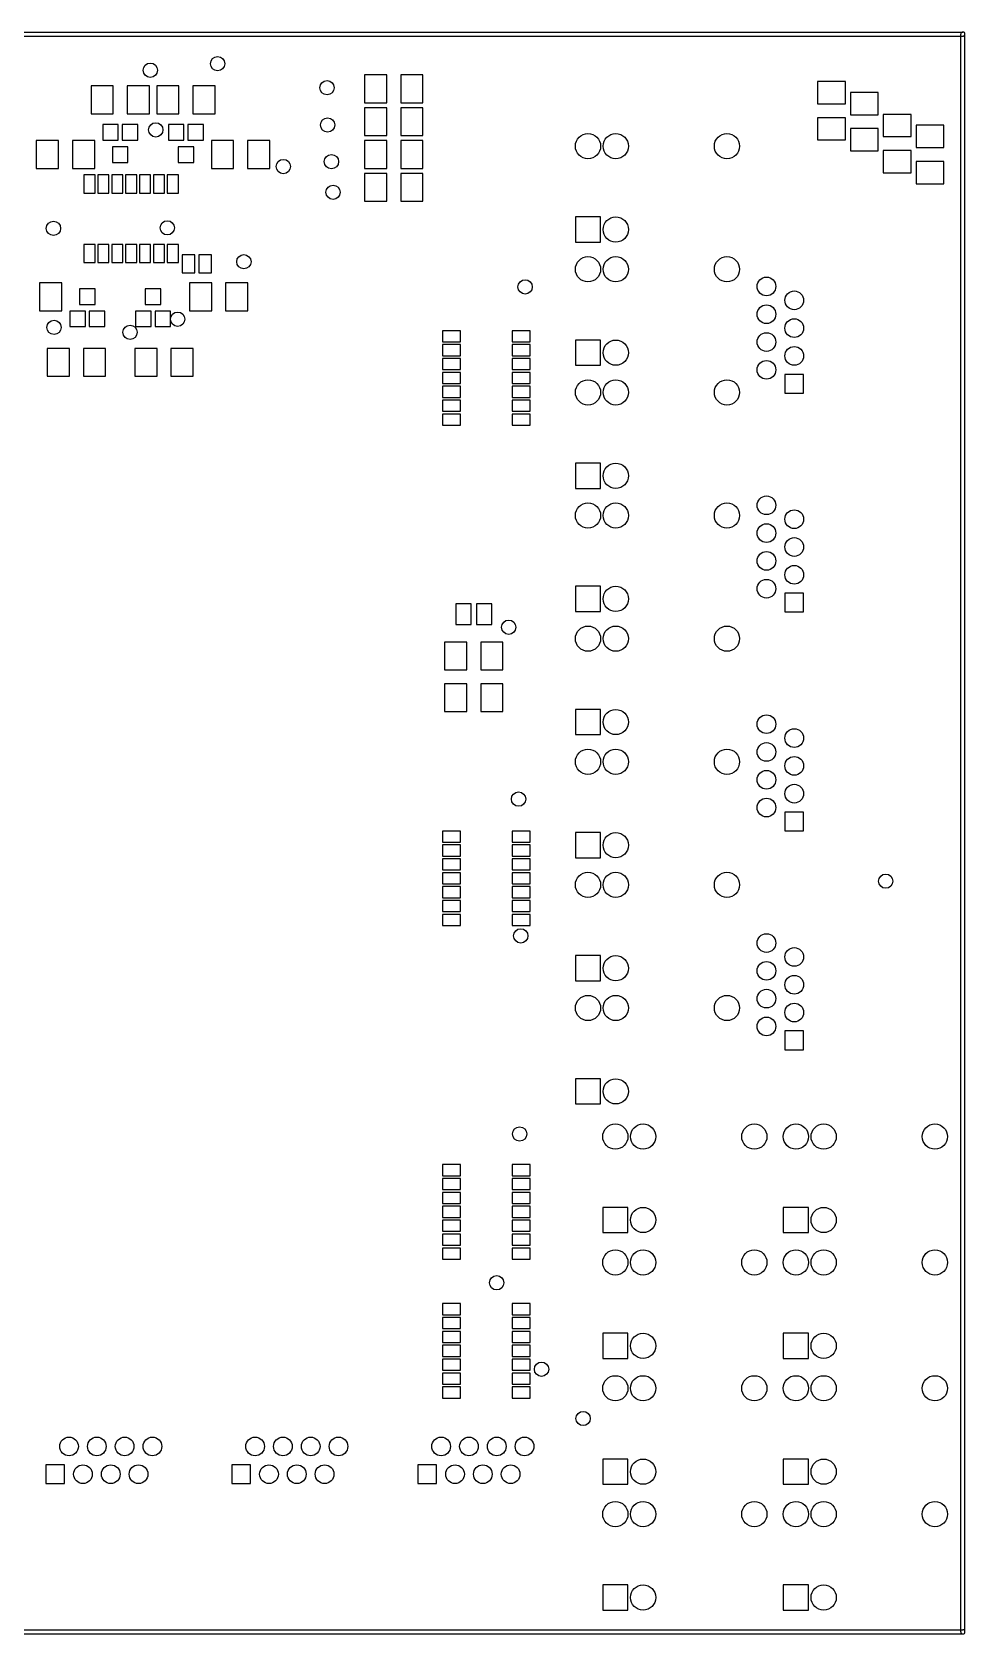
# Model space of a CAD drawing. Extents: x 25909 to 94169, y 14485 to 72115.
# Drawn here: x 60608 to 94169, y 14485 to 72115 of the extents above; entities that cross this region are included whole.
import ezdxf

# ---------------------------------------------------------------- set-up
doc = ezdxf.new("R2010")
doc.units = 0
doc.layers.add('BLACK', color=1, linetype='CONTINUOUS')

msp = doc.modelspace()

# ---------------------------------------------------------------- linework, layer by layer
at = {"layer": 'BLACK'}
for p, q in [((27165, 72115), (94093, 72115)), ((94019, 14560), (94019, 72040)), ((94169, 14560), (94169, 72040)), ((27165, 71965), (94093, 71965)), ((72572, 70572), (72572, 69572)), ((73372, 70572), (72572, 70572)), ((73372, 69572), (73372, 70572)), ((73872, 70572), (73872, 69572)), ((74672, 70572), (73872, 70572)), ((74672, 69572), (74672, 70572)), ((89870, 70334), (88870, 70334)), ((88870, 70334), (88870, 69534)), ((89870, 69534), (89870, 70334)), ((62729, 70178), (62729, 69178)), ((63529, 70178), (62729, 70178)), ((63529, 69178), (63529, 70178)), ((64029, 70178), (64029, 69178)), ((64829, 70178), (64029, 70178)), ((64829, 69178), (64829, 70178)), ((65092, 70178), (65092, 69178)), ((65892, 70178), (65092, 70178)), ((65892, 69178), (65892, 70178)), ((66392, 70178), (66392, 69178)), ((67192, 70178), (66392, 70178)), ((67192, 69178), (67192, 70178)), ((91051, 69940), (90051, 69940)), ((90051, 69940), (90051, 69140)), ((91051, 69140), (91051, 69940)), ((62729, 69178), (63529, 69178)), ((64029, 69178), (64829, 69178)), ((65092, 69178), (65892, 69178)), ((66392, 69178), (67192, 69178)), ((72572, 69572), (73372, 69572)), ((72572, 69390), (72572, 68390)), ((73372, 69390), (72572, 69390)), ((73372, 68390), (73372, 69390)), ((73872, 69572), (74672, 69572)), ((73872, 69390), (73872, 68390)), ((74672, 69390), (73872, 69390)), ((74672, 68390), (74672, 69390)), ((88870, 69534), (89870, 69534)), ((63149, 68783), (63149, 68223)), ((63709, 68783), (63149, 68783)), ((63709, 68223), (63709, 68783)), ((63849, 68783), (63849, 68223)), ((64409, 68783), (63849, 68783)), ((64409, 68223), (64409, 68783)), ((65512, 68783), (65512, 68223)), ((66072, 68783), (65512, 68783)), ((66072, 68223), (66072, 68783)), ((66212, 68783), (66212, 68223)), ((66772, 68783), (66212, 68783)), ((66772, 68223), (66772, 68783)), ((89870, 69034), (88870, 69034)), ((88870, 69034), (88870, 68234)), ((89870, 68234), (89870, 69034)), ((90051, 69140), (91051, 69140)), ((91051, 68640), (90051, 68640)), ((90051, 68640), (90051, 67840)), ((91051, 67840), (91051, 68640)), ((92232, 69153), (91232, 69153)), ((91232, 69153), (91232, 68353)), ((92232, 68353), (92232, 69153)), ((93413, 68759), (92413, 68759)), ((92413, 68759), (92413, 67959)), ((93413, 67959), (93413, 68759)), ((61561, 68209), (60761, 68209)), ((60761, 68209), (60761, 67209)), ((61561, 67209), (61561, 68209)), ((62861, 68209), (62061, 68209)), ((62061, 68209), (62061, 67209)), ((62861, 67209), (62861, 68209)), ((63149, 68223), (63709, 68223)), ((63849, 68223), (64409, 68223)), ((65512, 68223), (66072, 68223)), ((66212, 68223), (66772, 68223)), ((67060, 68209), (67060, 67209)), ((67860, 68209), (67060, 68209)), ((67860, 67209), (67860, 68209)), ((68360, 68209), (68360, 67209)), ((69160, 68209), (68360, 68209)), ((69160, 67209), (69160, 68209)), ((72572, 68390), (73372, 68390)), ((72572, 68209), (72572, 67209)), ((73372, 68209), (72572, 68209)), ((73372, 67209), (73372, 68209)), ((73872, 68390), (74672, 68390)), ((73872, 68209), (73872, 67209)), ((74672, 68209), (73872, 68209)), ((74672, 67209), (74672, 68209)), ((88870, 68234), (89870, 68234)), ((91232, 68353), (92232, 68353)), ((63499, 67983), (63499, 67423)), ((64059, 67983), (63499, 67983)), ((64059, 67423), (64059, 67983)), ((65862, 67983), (65862, 67423)), ((66422, 67983), (65862, 67983)), ((66422, 67423), (66422, 67983)), ((90051, 67840), (91051, 67840)), ((92232, 67853), (91232, 67853)), ((91232, 67853), (91232, 67053)), ((92232, 67053), (92232, 67853)), ((92413, 67959), (93413, 67959)), ((93413, 67459), (92413, 67459)), ((92413, 67459), (92413, 66659)), ((93413, 66659), (93413, 67459)), ((60761, 67209), (61561, 67209)), ((62061, 67209), (62861, 67209)), ((62873, 66972), (62473, 66972)), ((62473, 66972), (62473, 66322)), ((62873, 66322), (62873, 66972)), ((63373, 66972), (62973, 66972)), ((62973, 66972), (62973, 66322)), ((63373, 66322), (63373, 66972)), ((63873, 66972), (63473, 66972)), ((63473, 66972), (63473, 66322)), ((63499, 67423), (64059, 67423)), ((63873, 66322), (63873, 66972)), ((64373, 66972), (63973, 66972)), ((63973, 66972), (63973, 66322)), ((64373, 66322), (64373, 66972)), ((64873, 66972), (64473, 66972)), ((64473, 66972), (64473, 66322)), ((64873, 66322), (64873, 66972)), ((65373, 66972), (64973, 66972)), ((64973, 66972), (64973, 66322)), ((65373, 66322), (65373, 66972)), ((65873, 66972), (65473, 66972)), ((65473, 66972), (65473, 66322)), ((65862, 67423), (66422, 67423)), ((65873, 66322), (65873, 66972)), ((67060, 67209), (67860, 67209)), ((68360, 67209), (69160, 67209)), ((72572, 67209), (73372, 67209)), ((72572, 67028), (72572, 66028)), ((73372, 67028), (72572, 67028)), ((73372, 66028), (73372, 67028)), ((73872, 67209), (74672, 67209)), ((73872, 67028), (73872, 66028)), ((74672, 67028), (73872, 67028)), ((74672, 66028), (74672, 67028)), ((91232, 67053), (92232, 67053)), ((62473, 66322), (62873, 66322)), ((62973, 66322), (63373, 66322)), ((63473, 66322), (63873, 66322)), ((63973, 66322), (64373, 66322)), ((64473, 66322), (64873, 66322)), ((64973, 66322), (65373, 66322)), ((65473, 66322), (65873, 66322)), ((92413, 66659), (93413, 66659)), ((72572, 66028), (73372, 66028)), ((73872, 66028), (74672, 66028)), ((81061, 65463), (80153, 65463)), ((80153, 65463), (80153, 64555)), ((81061, 64555), (81061, 65463)), ((80153, 64555), (81061, 64555)), ((62873, 64472), (62473, 64472)), ((62473, 64472), (62473, 63822)), ((62873, 63822), (62873, 64472)), ((63373, 64472), (62973, 64472)), ((62973, 64472), (62973, 63822)), ((63373, 63822), (63373, 64472)), ((63873, 64472), (63473, 64472)), ((63473, 64472), (63473, 63822)), ((63873, 63822), (63873, 64472)), ((64373, 64472), (63973, 64472)), ((63973, 64472), (63973, 63822)), ((64373, 63822), (64373, 64472)), ((64873, 64472), (64473, 64472)), ((64473, 64472), (64473, 63822)), ((64873, 63822), (64873, 64472)), ((65373, 64472), (64973, 64472)), ((64973, 64472), (64973, 63822)), ((65373, 63822), (65373, 64472)), ((65873, 64472), (65473, 64472)), ((65473, 64472), (65473, 63822)), ((65873, 63822), (65873, 64472)), ((66460, 64097), (66010, 64097)), ((66010, 64097), (66010, 63447)), ((66460, 63447), (66460, 64097)), ((67060, 64097), (66610, 64097)), ((66610, 64097), (66610, 63447)), ((67060, 63447), (67060, 64097)), ((62473, 63822), (62873, 63822)), ((62973, 63822), (63373, 63822)), ((63473, 63822), (63873, 63822)), ((63973, 63822), (64373, 63822)), ((64473, 63822), (64873, 63822)), ((64973, 63822), (65373, 63822)), ((65473, 63822), (65873, 63822)), ((66010, 63447), (66460, 63447)), ((66610, 63447), (67060, 63447)), ((61680, 63091), (60880, 63091)), ((60880, 63091), (60880, 62091)), ((61680, 62091), (61680, 63091)), ((62878, 62877), (62318, 62877)), ((62318, 62877), (62318, 62317)), ((62878, 62317), (62878, 62877)), ((65241, 62877), (64681, 62877)), ((64681, 62877), (64681, 62317)), ((65241, 62317), (65241, 62877)), ((66273, 63091), (66273, 62091)), ((67073, 63091), (66273, 63091)), ((67073, 62091), (67073, 63091)), ((67573, 63091), (67573, 62091)), ((68373, 63091), (67573, 63091)), ((68373, 62091), (68373, 63091)), ((62318, 62317), (62878, 62317)), ((64681, 62317), (65241, 62317)), ((60880, 62091), (61680, 62091)), ((62528, 62077), (61968, 62077)), ((61968, 62077), (61968, 61517)), ((62528, 61517), (62528, 62077)), ((63228, 62077), (62668, 62077)), ((62668, 62077), (62668, 61517)), ((63228, 61517), (63228, 62077)), ((64891, 62077), (64331, 62077)), ((64331, 62077), (64331, 61517)), ((64891, 61517), (64891, 62077)), ((65591, 62077), (65031, 62077)), ((65031, 62077), (65031, 61517)), ((65591, 61517), (65591, 62077)), ((66273, 62091), (67073, 62091)), ((67573, 62091), (68373, 62091)), ((61968, 61517), (62528, 61517)), ((62668, 61517), (63228, 61517)), ((64331, 61517), (64891, 61517)), ((65031, 61517), (65591, 61517)), ((76025, 61370), (75375, 61370)), ((75375, 61370), (75375, 60970)), ((76025, 60970), (76025, 61370)), ((78525, 61370), (77875, 61370)), ((77875, 61370), (77875, 60970)), ((78525, 60970), (78525, 61370)), ((61955, 60729), (61155, 60729)), ((61155, 60729), (61155, 59729)), ((61955, 59729), (61955, 60729)), ((63255, 60729), (62455, 60729)), ((62455, 60729), (62455, 59729)), ((63255, 59729), (63255, 60729)), ((65104, 60729), (64304, 60729)), ((64304, 60729), (64304, 59729)), ((65104, 59729), (65104, 60729)), ((66404, 60729), (65604, 60729)), ((65604, 60729), (65604, 59729)), ((66404, 59729), (66404, 60729)), ((75375, 60970), (76025, 60970)), ((76025, 60870), (75375, 60870)), ((75375, 60870), (75375, 60470)), ((76025, 60470), (76025, 60870)), ((77875, 60970), (78525, 60970)), ((78525, 60870), (77875, 60870)), ((77875, 60870), (77875, 60470)), ((78525, 60470), (78525, 60870)), ((81061, 61034), (80153, 61034)), ((80153, 61034), (80153, 60126)), ((81061, 60126), (81061, 61034)), ((75375, 60470), (76025, 60470)), ((76025, 60370), (75375, 60370)), ((75375, 60370), (75375, 59970)), ((75375, 59970), (76025, 59970)), ((76025, 59970), (76025, 60370)), ((77875, 60470), (78525, 60470)), ((78525, 60370), (77875, 60370)), ((77875, 60370), (77875, 59970)), ((77875, 59970), (78525, 59970)), ((78525, 59970), (78525, 60370)), ((80153, 60126), (81061, 60126)), ((61155, 59729), (61955, 59729)), ((62455, 59729), (63255, 59729)), ((64304, 59729), (65104, 59729)), ((65604, 59729), (66404, 59729)), ((76025, 59870), (75375, 59870)), ((75375, 59870), (75375, 59470)), ((75375, 59470), (76025, 59470)), ((76025, 59370), (75375, 59370)), ((75375, 59370), (75375, 58970)), ((76025, 59470), (76025, 59870)), ((76025, 58970), (76025, 59370)), ((78525, 59870), (77875, 59870)), ((77875, 59870), (77875, 59470)), ((77875, 59470), (78525, 59470)), ((78525, 59370), (77875, 59370)), ((77875, 59370), (77875, 58970)), ((78525, 59470), (78525, 59870)), ((78525, 58970), (78525, 59370)), ((88364, 59799), (87692, 59799)), ((87692, 59799), (87692, 59127)), ((88364, 59127), (88364, 59799)), ((75375, 58970), (76025, 58970)), ((76025, 58870), (75375, 58870)), ((75375, 58870), (75375, 58470)), ((76025, 58470), (76025, 58870)), ((77875, 58970), (78525, 58970)), ((78525, 58870), (77875, 58870)), ((77875, 58870), (77875, 58470)), ((78525, 58470), (78525, 58870)), ((87692, 59127), (88364, 59127)), ((75375, 58470), (76025, 58470)), ((76025, 58370), (75375, 58370)), ((75375, 58370), (75375, 57970)), ((76025, 57970), (76025, 58370)), ((77875, 58470), (78525, 58470)), ((78525, 58370), (77875, 58370)), ((77875, 58370), (77875, 57970)), ((78525, 57970), (78525, 58370)), ((75375, 57970), (76025, 57970)), ((77875, 57970), (78525, 57970)), ((81061, 56605), (80153, 56605)), ((80153, 56605), (80153, 55697)), ((81061, 55697), (81061, 56605)), ((80153, 55697), (81061, 55697)), ((81061, 52176), (80153, 52176)), ((80153, 52176), (80153, 51268)), ((81061, 51268), (81061, 52176)), ((88364, 51925), (87692, 51925)), ((87692, 51925), (87692, 51253)), ((88364, 51253), (88364, 51925)), ((76400, 51545), (75850, 51545)), ((75850, 51545), (75850, 50795)), ((76400, 50795), (76400, 51545)), ((77150, 51545), (76600, 51545)), ((76600, 51545), (76600, 50795)), ((77150, 50795), (77150, 51545)), ((75850, 50795), (76400, 50795)), ((76600, 50795), (77150, 50795)), ((80153, 51268), (81061, 51268)), ((87692, 51253), (88364, 51253)), ((76250, 50170), (75450, 50170)), ((75450, 50170), (75450, 49170)), ((76250, 49170), (76250, 50170)), ((77550, 50170), (76750, 50170)), ((76750, 50170), (76750, 49170)), ((77550, 49170), (77550, 50170)), ((75450, 49170), (76250, 49170)), ((76750, 49170), (77550, 49170)), ((76250, 48670), (75450, 48670)), ((75450, 48670), (75450, 47670)), ((76250, 47670), (76250, 48670)), ((77550, 48670), (76750, 48670)), ((76750, 48670), (76750, 47670)), ((77550, 47670), (77550, 48670)), ((75450, 47670), (76250, 47670)), ((76750, 47670), (77550, 47670)), ((81061, 47746), (80153, 47746)), ((80153, 47746), (80153, 46838)), ((81061, 46838), (81061, 47746)), ((80153, 46838), (81061, 46838)), ((88364, 44051), (87692, 44051)), ((87692, 44051), (87692, 43379)), ((88364, 43379), (88364, 44051)), ((76025, 43370), (75375, 43370)), ((75375, 43370), (75375, 42970)), ((76025, 42970), (76025, 43370)), ((78525, 43370), (77875, 43370)), ((77875, 43370), (77875, 42970)), ((78525, 42970), (78525, 43370)), ((81061, 43317), (80153, 43317)), ((80153, 43317), (80153, 42409)), ((81061, 42409), (81061, 43317)), ((87692, 43379), (88364, 43379)), ((75375, 42970), (76025, 42970)), ((76025, 42870), (75375, 42870)), ((75375, 42870), (75375, 42470)), ((76025, 42470), (76025, 42870)), ((77875, 42970), (78525, 42970)), ((78525, 42870), (77875, 42870)), ((77875, 42870), (77875, 42470)), ((78525, 42470), (78525, 42870)), ((75375, 42470), (76025, 42470)), ((76025, 42370), (75375, 42370)), ((75375, 42370), (75375, 41970)), ((76025, 41970), (76025, 42370)), ((77875, 42470), (78525, 42470)), ((78525, 42370), (77875, 42370)), ((77875, 42370), (77875, 41970)), ((78525, 41970), (78525, 42370)), ((80153, 42409), (81061, 42409)), ((75375, 41970), (76025, 41970)), ((76025, 41870), (75375, 41870)), ((75375, 41870), (75375, 41470)), ((76025, 41470), (76025, 41870)), ((77875, 41970), (78525, 41970)), ((78525, 41870), (77875, 41870)), ((77875, 41870), (77875, 41470)), ((78525, 41470), (78525, 41870)), ((75375, 41470), (76025, 41470)), ((76025, 41370), (75375, 41370)), ((75375, 41370), (75375, 40970)), ((75375, 40970), (76025, 40970)), ((76025, 40970), (76025, 41370)), ((77875, 41470), (78525, 41470)), ((78525, 41370), (77875, 41370)), ((77875, 41370), (77875, 40970)), ((77875, 40970), (78525, 40970)), ((78525, 40970), (78525, 41370)), ((76025, 40870), (75375, 40870)), ((75375, 40870), (75375, 40470)), ((75375, 40470), (76025, 40470)), ((76025, 40370), (75375, 40370)), ((75375, 40370), (75375, 39970)), ((76025, 40470), (76025, 40870)), ((76025, 39970), (76025, 40370)), ((78525, 40870), (77875, 40870)), ((77875, 40870), (77875, 40470)), ((77875, 40470), (78525, 40470)), ((78525, 40370), (77875, 40370)), ((77875, 40370), (77875, 39970)), ((78525, 40470), (78525, 40870)), ((78525, 39970), (78525, 40370)), ((75375, 39970), (76025, 39970)), ((77875, 39970), (78525, 39970)), ((81061, 38888), (80153, 38888)), ((80153, 38888), (80153, 37980)), ((81061, 37980), (81061, 38888)), ((80153, 37980), (81061, 37980)), ((88364, 36177), (87692, 36177)), ((87692, 36177), (87692, 35505)), ((88364, 35505), (88364, 36177)), ((87692, 35505), (88364, 35505)), ((81061, 34459), (80153, 34459)), ((80153, 34459), (80153, 33551)), ((81061, 33551), (81061, 34459)), ((80153, 33551), (81061, 33551)), ((76025, 31370), (75375, 31370)), ((75375, 31370), (75375, 30970)), ((76025, 30970), (76025, 31370)), ((78525, 31370), (77875, 31370)), ((77875, 31370), (77875, 30970)), ((78525, 30970), (78525, 31370)), ((75375, 30970), (76025, 30970)), ((76025, 30870), (75375, 30870)), ((75375, 30870), (75375, 30470)), ((76025, 30470), (76025, 30870)), ((77875, 30970), (78525, 30970)), ((78525, 30870), (77875, 30870)), ((77875, 30870), (77875, 30470)), ((78525, 30470), (78525, 30870)), ((75375, 30470), (76025, 30470)), ((76025, 30370), (75375, 30370)), ((75375, 30370), (75375, 29970)), ((75375, 29970), (76025, 29970)), ((76025, 29970), (76025, 30370)), ((77875, 30470), (78525, 30470)), ((78525, 30370), (77875, 30370)), ((77875, 30370), (77875, 29970)), ((77875, 29970), (78525, 29970)), ((78525, 29970), (78525, 30370)), ((76025, 29870), (75375, 29870)), ((75375, 29870), (75375, 29470)), ((75375, 29470), (76025, 29470)), ((76025, 29470), (76025, 29870)), ((78525, 29870), (77875, 29870)), ((77875, 29870), (77875, 29470)), ((77875, 29470), (78525, 29470)), ((78525, 29470), (78525, 29870)), ((82045, 29832), (81137, 29832)), ((81137, 29832), (81137, 28924)), ((82045, 28924), (82045, 29832)), ((88541, 29832), (87633, 29832)), ((87633, 29832), (87633, 28924)), ((88541, 28924), (88541, 29832)), ((76025, 29370), (75375, 29370)), ((75375, 29370), (75375, 28970)), ((75375, 28970), (76025, 28970)), ((76025, 28870), (75375, 28870)), ((75375, 28870), (75375, 28470)), ((76025, 28970), (76025, 29370)), ((76025, 28470), (76025, 28870)), ((78525, 29370), (77875, 29370)), ((77875, 29370), (77875, 28970)), ((77875, 28970), (78525, 28970)), ((78525, 28870), (77875, 28870)), ((77875, 28870), (77875, 28470)), ((78525, 28970), (78525, 29370)), ((78525, 28470), (78525, 28870)), ((81137, 28924), (82045, 28924)), ((87633, 28924), (88541, 28924)), ((75375, 28470), (76025, 28470)), ((76025, 28370), (75375, 28370)), ((75375, 28370), (75375, 27970)), ((76025, 27970), (76025, 28370)), ((77875, 28470), (78525, 28470)), ((78525, 28370), (77875, 28370)), ((77875, 28370), (77875, 27970)), ((78525, 27970), (78525, 28370)), ((75375, 27970), (76025, 27970)), ((77875, 27970), (78525, 27970)), ((76025, 26370), (75375, 26370)), ((75375, 26370), (75375, 25970)), ((75375, 25970), (76025, 25970)), ((76025, 25970), (76025, 26370)), ((78525, 26370), (77875, 26370)), ((77875, 26370), (77875, 25970)), ((77875, 25970), (78525, 25970)), ((78525, 25970), (78525, 26370)), ((76025, 25870), (75375, 25870)), ((75375, 25870), (75375, 25470)), ((75375, 25470), (76025, 25470)), ((76025, 25370), (75375, 25370)), ((75375, 25370), (75375, 24970)), ((76025, 25470), (76025, 25870)), ((76025, 24970), (76025, 25370)), ((78525, 25870), (77875, 25870)), ((77875, 25870), (77875, 25470)), ((77875, 25470), (78525, 25470)), ((78525, 25370), (77875, 25370)), ((77875, 25370), (77875, 24970)), ((78525, 25470), (78525, 25870)), ((78525, 24970), (78525, 25370)), ((75375, 24970), (76025, 24970)), ((76025, 24870), (75375, 24870)), ((75375, 24870), (75375, 24470)), ((76025, 24470), (76025, 24870)), ((77875, 24970), (78525, 24970)), ((78525, 24870), (77875, 24870)), ((77875, 24870), (77875, 24470)), ((78525, 24470), (78525, 24870)), ((82045, 25305), (81137, 25305)), ((81137, 25305), (81137, 24397)), ((82045, 24397), (82045, 25305)), ((88541, 25305), (87633, 25305)), ((87633, 25305), (87633, 24397)), ((88541, 24397), (88541, 25305)), ((75375, 24470), (76025, 24470)), ((76025, 24370), (75375, 24370)), ((75375, 24370), (75375, 23970)), ((76025, 23970), (76025, 24370)), ((77875, 24470), (78525, 24470)), ((78525, 24370), (77875, 24370)), ((77875, 24370), (77875, 23970)), ((78525, 23970), (78525, 24370)), ((81137, 24397), (82045, 24397)), ((87633, 24397), (88541, 24397)), ((75375, 23970), (76025, 23970)), ((76025, 23870), (75375, 23870)), ((75375, 23870), (75375, 23470)), ((76025, 23470), (76025, 23870)), ((77875, 23970), (78525, 23970)), ((78525, 23870), (77875, 23870)), ((77875, 23870), (77875, 23470)), ((78525, 23470), (78525, 23870)), ((75375, 23470), (76025, 23470)), ((76025, 23370), (75375, 23370)), ((75375, 23370), (75375, 22970)), ((76025, 22970), (76025, 23370)), ((77875, 23470), (78525, 23470)), ((78525, 23370), (77875, 23370)), ((77875, 23370), (77875, 22970)), ((78525, 22970), (78525, 23370)), ((75375, 22970), (76025, 22970)), ((77875, 22970), (78525, 22970)), ((82045, 20777), (81137, 20777)), ((81137, 20777), (81137, 19869)), ((82045, 19869), (82045, 20777)), ((88541, 20777), (87633, 20777)), ((87633, 20777), (87633, 19869)), ((88541, 19869), (88541, 20777)), ((61103, 20568), (61103, 19896)), ((61775, 20568), (61103, 20568)), ((61775, 19896), (61775, 20568)), ((67796, 20568), (67796, 19896)), ((68468, 20568), (67796, 20568)), ((68468, 19896), (68468, 20568)), ((74489, 20568), (74489, 19896)), ((75161, 20568), (74489, 20568)), ((75161, 19896), (75161, 20568)), ((61103, 19896), (61775, 19896)), ((67796, 19896), (68468, 19896)), ((74489, 19896), (75161, 19896)), ((81137, 19869), (82045, 19869)), ((87633, 19869), (88541, 19869)), ((82045, 16250), (81137, 16250)), ((81137, 16250), (81137, 15342)), ((82045, 15342), (82045, 16250)), ((88541, 16250), (87633, 16250)), ((87633, 16250), (87633, 15342)), ((88541, 15342), (88541, 16250)), ((81137, 15342), (82045, 15342)), ((87633, 15342), (88541, 15342)), ((26378, 14635), (94094, 14635)), ((26378, 14485), (94094, 14485))]:
    msp.add_line(p, q, dxfattribs=at)
for centre, radius in [((64862, 70741), 257), ((67283, 70977), 257), ((71220, 70111), 257), ((65059, 68595), 257), ((71240, 68772), 257), ((80607, 68009), 454), ((81607, 68009), 454), ((85607, 68009), 454), ((69646, 67276), 257), ((71378, 67453), 257), ((71437, 66351), 257), ((61378, 65052), 257), ((65472, 65072), 257), ((81607, 65009), 454), ((68228, 63851), 257), ((80607, 63580), 454), ((81607, 63580), 454), ((85607, 63580), 454), ((78346, 62946), 257), ((87028, 62963), 336), ((87028, 61963), 336), ((88028, 62463), 336), ((61398, 61489), 257), ((65846, 61784), 257), ((88028, 61463), 336), ((64134, 61312), 257), ((87028, 60963), 336), ((81607, 60580), 454), ((88028, 60463), 336), ((87028, 59963), 336), ((80607, 59151), 454), ((81607, 59151), 454), ((85607, 59151), 454), ((81607, 56151), 454), ((87028, 55089), 336), ((80607, 54722), 454), ((81607, 54722), 454), ((85607, 54722), 454), ((88028, 54589), 336), ((87028, 54089), 336), ((88028, 53589), 336), ((87028, 53089), 336), ((88028, 52589), 336), ((81607, 51722), 454), ((87028, 52089), 336), ((77756, 50702), 257), ((80607, 50292), 454), ((81607, 50292), 454), ((85607, 50292), 454), ((81607, 47292), 454), ((87028, 47215), 336), ((88028, 46715), 336), ((80607, 45863), 454), ((81607, 45863), 454), ((85607, 45863), 454), ((87028, 46215), 336), ((87028, 45215), 336), ((88028, 45715), 336), ((88028, 44715), 336), ((78110, 44520), 257), ((87028, 44215), 336), ((81607, 42863), 454), ((80607, 41434), 454), ((81607, 41434), 454), ((85607, 41434), 454), ((91319, 41568), 257), ((78189, 39599), 257), ((87028, 39341), 336), ((81607, 38434), 454), ((87028, 38341), 336), ((88028, 38841), 336), ((88028, 37841), 336), ((87028, 37341), 336), ((80607, 37005), 454), ((81607, 37005), 454), ((85607, 37005), 454), ((88028, 36841), 336), ((87028, 36341), 336), ((81607, 34005), 454), ((78149, 32473), 257), ((81591, 32378), 454), ((82591, 32378), 454), ((86591, 32378), 454), ((88087, 32378), 454), ((89087, 32378), 454), ((93087, 32378), 454), ((82591, 29378), 454), ((89087, 29378), 454), ((81591, 27851), 454), ((82591, 27851), 454), ((86591, 27851), 454), ((88087, 27851), 454), ((89087, 27851), 454), ((93087, 27851), 454), ((77323, 27119), 257), ((82591, 24851), 454), ((89087, 24851), 454), ((78937, 24009), 257), ((81591, 23323), 454), ((82591, 23323), 454), ((86591, 23323), 454), ((88087, 23323), 454), ((89087, 23323), 454), ((93087, 23323), 454), ((80433, 22237), 257), ((61939, 21232), 336), ((62939, 21232), 336), ((63939, 21232), 336), ((64939, 21232), 336), ((68632, 21232), 336), ((69632, 21232), 336), ((70632, 21232), 336), ((71632, 21232), 336), ((75325, 21232), 336), ((76325, 21232), 336), ((77325, 21232), 336), ((78325, 21232), 336), ((82591, 20323), 454), ((89087, 20323), 454), ((62439, 20232), 336), ((63439, 20232), 336), ((64439, 20232), 336), ((69132, 20232), 336), ((70132, 20232), 336), ((71132, 20232), 336), ((75825, 20232), 336), ((76825, 20232), 336), ((77825, 20232), 336), ((81591, 18796), 454), ((82591, 18796), 454), ((86591, 18796), 454), ((88087, 18796), 454), ((89087, 18796), 454), ((93087, 18796), 454), ((82591, 15796), 454), ((89087, 15796), 454)]:
    msp.add_circle(centre, radius, dxfattribs=at)
for centre, start, end in [((94094, 72040), 360, 540), ((94093, 72040), 270, 450), ((94094, 14560), 180, 360), ((94094, 14560), 270, 450)]:
    msp.add_arc(centre, 75, start, end, dxfattribs=at)

doc.saveas('drawing.dxf')
